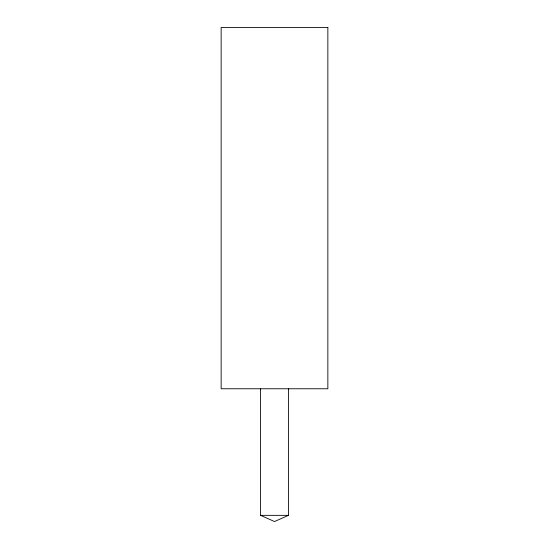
<?xml version="1.0" encoding="UTF-8"?>
<svg xmlns="http://www.w3.org/2000/svg" width="549" height="549" viewBox="0 0 549 549"><rect width="100%" height="100%" fill="white"/><g stroke="black" fill="none" stroke-linecap="round" stroke-linejoin="round"><path stroke-width="0.82" d="M288.424 388.767L288.424 515.346L274.521 521.55L260.576 515.346L260.576 388.767M260.576 515.346L288.424 515.346M327.856 27.45L221.144 27.45L221.144 388.767L327.856 388.767L327.856 27.45"/></g></svg>
